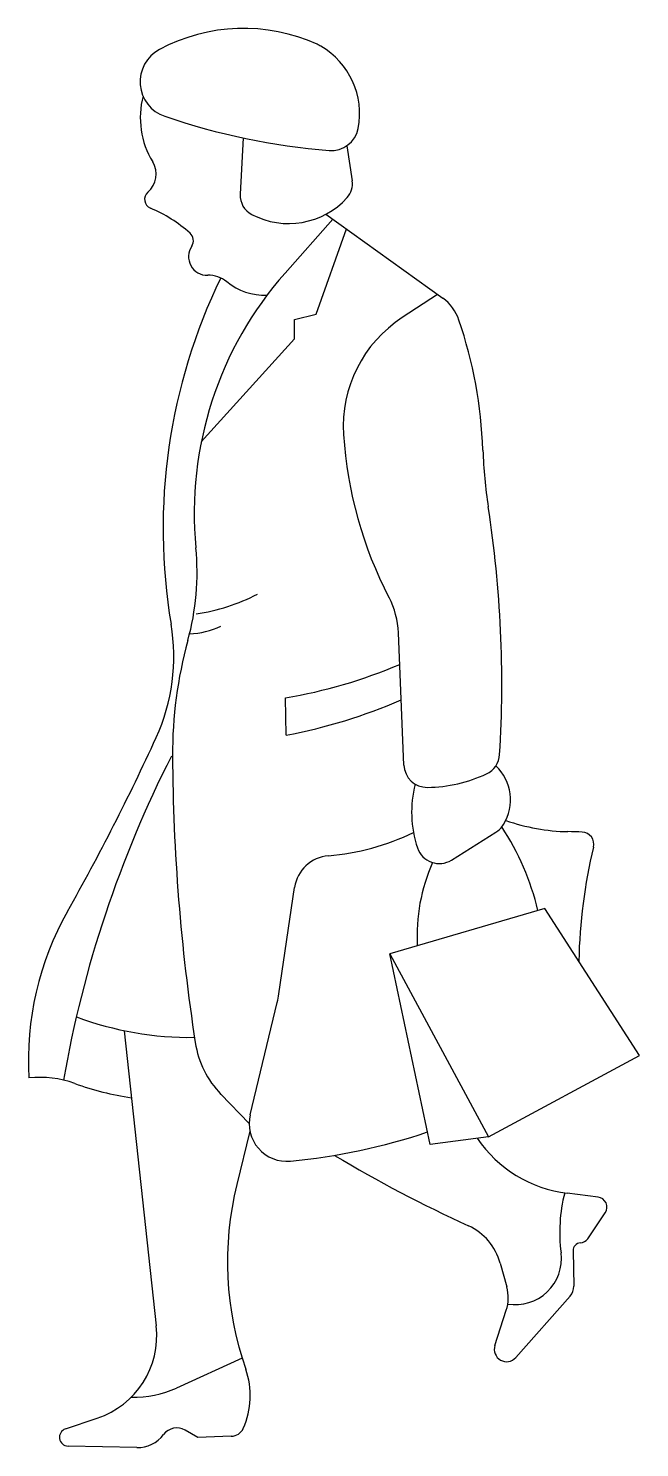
# Model space of a CAD drawing. Extents: x -12.5 to 15.2, y 1.6 to 66.
import ezdxf

# ---------------------------------------------------------------- set-up
doc = ezdxf.new("R2010")
doc.units = 0
doc.layers.get('0').update_dxf_attribs({"linetype": 'CONTINUOUS'})

msp = doc.modelspace()

# ---------------------------------------------------------------- linework, layer by layer
for p, q in [((-2.76, 61.057), (-2.9, 58.501)), ((1.935, 60.7), (2.186, 59.112)), ((1.299, 57.374), (-0.865, 54.925)), ((0.99, 57.595), (6.295, 53.785)), ((0.548, 53.063), (1.922, 56.926)), ((6.063, 53.951), (4.457, 52.904)), ((-0.441, 52.809), (0.548, 53.063)), ((-0.441, 51.933), (-0.441, 52.809)), ((-4.667, 47.265), (-0.441, 51.933)), ((4.532, 32.594), (4.283, 38.601)), ((-0.81, 33.951), (-0.849, 35.646)), ((6.688, 28.28), (8.699, 29.54)), ((-1.141, 22.203), (-0.43, 27.036)), ((10.935, 26.085), (3.893, 24.024)), ((15.233, 19.417), (10.935, 26.085)), ((5.722, 15.372), (3.893, 24.024)), ((3.893, 24.024), (8.367, 15.722)), ((-2.445, 16.723), (-1.215, 21.822)), ((-8.167, 20.537), (-6.71, 7.135)), ((8.367, 15.722), (15.233, 19.417)), ((-2.493, 16.325), (-3.772, 17.648)), ((-2.457, 15.971), (-3.051, 13.555)), ((8.367, 15.722), (5.722, 15.372)), ((13.348, 12.983), (11.948, 13.156)), ((12.875, 11.096), (13.671, 12.274)), ((12.211, 10.547), (12.246, 8.944)), ((8.904, 9.987), (9.204, 8.903)), ((9.615, 5.702), (12.079, 8.49)), ((8.661, 6.246), (9.18, 7.851)), ((-2.812, 5.671), (-5.793, 4.318)), ((-10.836, 2.46), (-9.387, 2.948)), ((-4.823, 2.073), (-5.404, 2.41)), ((-3.305, 2.133), (-4.823, 2.073)), ((-7.597, 1.613), (-10.717, 1.681))]:
    msp.add_line(p, q)
for centre, radius, start, end in [((-2.75, 57.94), 8.089, 65.59024, 118.1893), ((-5.787, 63.608), 1.658, 118.1893, 251.1163), ((-0.179, 63.606), 1.868, 59.90242, 65.59024), ((-1.014, 62.164), 3.535, 348.9784, 59.90242), ((-3.575, 61.982), 3.862, 165.3995, 211.3402), ((3.59, 91.023), 30.632, 251.1163, 265.4101), ((1.238, 61.725), 1.24, 265.4101, 348.9784), ((-7.796, 59.412), 1.08, 310.7548, 31.34015), ((1.277, 58.968), 0.921, 317.6948, 8.97275), ((-6.81, 58.267), 0.431, 130.7548, 247.2988), ((-1.926, 58.448), 0.975, 176.8711, 242.269), ((-0.705, 60.771), 3.6, 242.269, 317.6948), ((-9.45, 51.955), 6.411, 48.21477, 67.29878), ((-5.48, 56.398), 0.453, 326.2526, 48.21477), ((-4.396, 55.675), 0.85, 146.2526, 271.5855), ((11.458, 44.035), 16.445, 138.5323, 185.4968), ((-4.337, 53.518), 1.307, 50.97657, 91.58548), ((19.664, 43.319), 26.066, 154.1039, 189.5635), ((-1.767, 56.689), 2.774, 230.9766, 271.63), ((5.11, 52.137), 2.03, 18.77271, 54.30731), ((7.674, 47.967), 5.893, 123.0905, 183.6635), ((-12.53, 46.141), 20.661, 2.07425, 18.77271), ((20.311, 48.776), 18.556, 183.6635, 207.5213), ((30.39, 47.695), 22.287, 182.0742, 188.7405), ((-43.882, 36.276), 52.858, 356.5206, 8.74048), ((-16.519, 41.343), 11.661, 344.569, 5.4968), ((-6.016, 47.738), 8.35, 277.6797, 297.8367), ((0.48, 38.443), 3.806, 2.3794, 27.52133), ((-14.766, 37.518), 8.849, 335.4468, 9.56352), ((-5.325, 42.155), 3.607, 272.0202, 295.4256), ((13.306, 33.11), 19.28, 164.569, 180.3152), ((-4.626, 58.269), 22.936, 279.4792, 293.0184), ((-5.481, 58.498), 24.988, 280.7736, 293.3156), ((-100.296, 76.592), 102.882, 330.5066, 335.4468), ((40.359, 9.37), 52.051, 153, 170.1305), ((82.427, 33.491), 88.401, 180.3152, 188.7814), ((7.846, 33.131), 1.035, 295.0757, 356.5206), ((5.591, 32.638), 1.059, 182.3794, 270.7643), ((7.271, 31.013), 2.105, 327.9896, 47.07186), ((9.932, 30.444), 5.049, 165.272, 198.6565), ((5.518, 38.106), 6.527, 270.7643, 295.0757), ((8.1, 30.494), 1.127, 302.0676, 327.9896), ((-0.966, 23.241), 11.904, 13.36068, 33.35743), ((12.107, 38.331), 8.76, 250.3354, 269.1799), ((0.175, 39.509), 11.072, 274.8029, 295.6494), ((11.743, 12.903), 16.671, 86.94736, 89.17991), ((12.601, 29), 0.551, 346.4984, 86.94736), ((1.243, 26.79), 1.691, 94.80292, 171.636), ((6.135, 29.162), 1.041, 198.6565, 302.0676), ((36.623, 23.232), 24.154, 166.4984, 178.8952), ((13.314, 24.844), 8.186, 156.0603, 183.1864), ((1.146, 19.214), 13.663, 150.5066, 183.4586), ((-5.369, 22.825), 4.273, 346.4286, 351.6361), ((-5.228, 34.657), 14.423, 249.253, 271.0061), ((-0.662, 20.655), 4.327, 188.7814, 224.04), ((-11.996, 13.717), 4.7, 70.24985, 96.05939), ((-5.828, 30.897), 13.555, 250.2498, 261.4803), ((-0.779, 16.321), 1.714, 166.4286, 275.3654), ((-3.182, 41.907), 27.413, 275.3654, 288.6885), ((12.659, 18.918), 5.805, 214.2053, 262.963), ((33.439, 68.385), 62.373, 239.0772, 245.3916), ((11.234, 10.042), 14.711, 166.1822, 199.329), ((18.932, 11.372), 7.326, 165.7748, 187.2273), ((13.292, 12.53), 0.457, 325.9588, 82.96297), ((6.372, 9.289), 2.626, 15.40657, 65.39164), ((12.517, 11.338), 0.433, 273.3353, 325.9588), ((9.593, 10.187), 2.088, 260.437, 7.22731), ((12.562, 10.555), 0.351, 93.33533, 181.243), ((7.433, 8.415), 1.836, 342.0909, 15.40657), ((11.582, 8.929), 0.663, 318.5198, 1.24301), ((-10.652, 6.706), 3.966, 288.601, 6.20402), ((9.195, 6.074), 0.561, 162.0909, 318.5198), ((-6.076, 3.97), 3.633, 335.8832, 19.329), ((-7.693, 8.507), 4.6, 268.1654, 294.4061), ((-10.708, 2.081), 0.4, 108.601, 268.751), ((-7.565, 3.091), 1.479, 268.751, 323.3986), ((-5.779, 1.765), 0.746, 59.88971, 143.3986), ((-3.305, 2.73), 0.597, 270, 335.8832)]:
    msp.add_arc(centre, radius, start, end)

doc.saveas('drawing.dxf')
